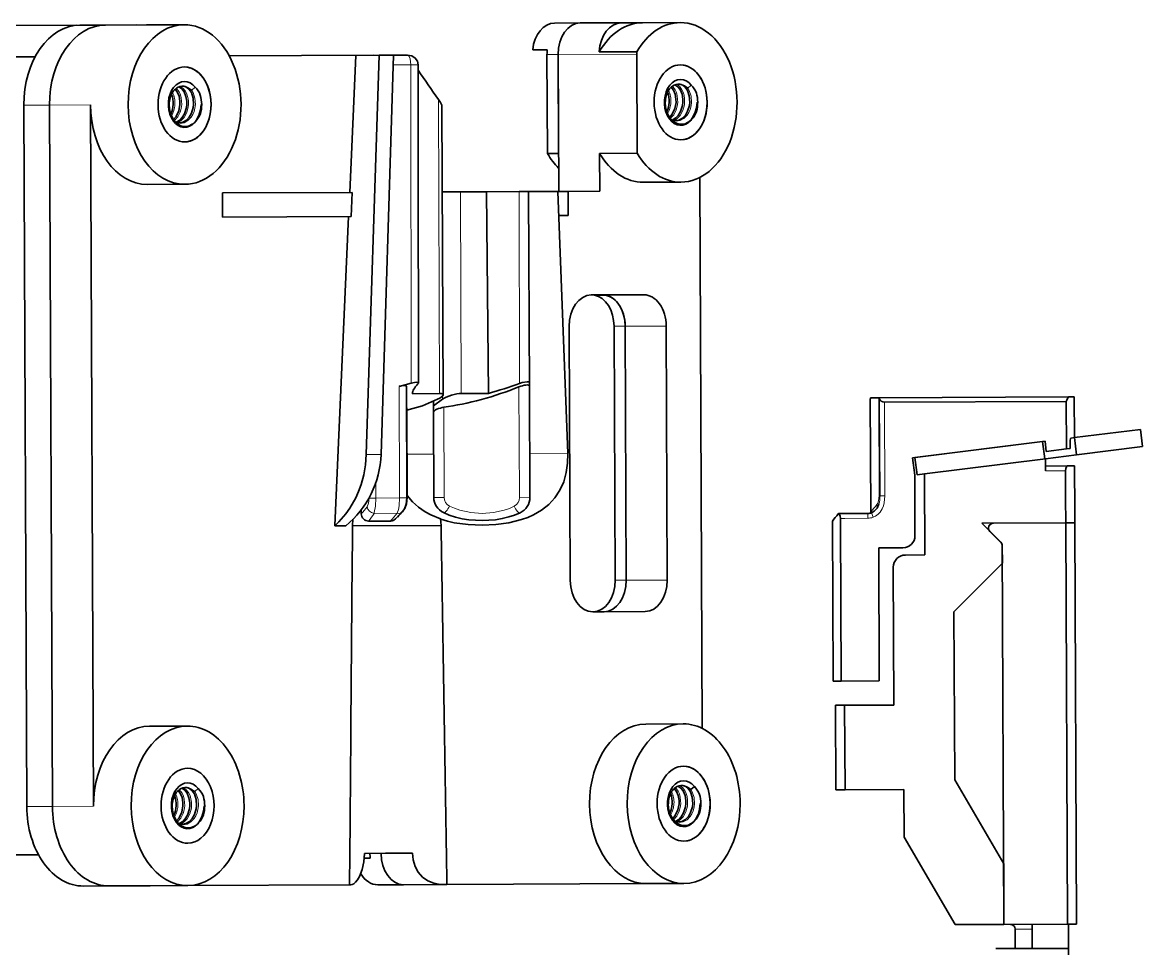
# Model space of a CAD drawing. Extents: x 386 to 1090, y 188 to 736.
# Drawn here: x 1010.46 to 1056.76, y 580.95 to 619.25 of the extents above; entities that cross this region are included whole.
import ezdxf

# ---------------------------------------------------------------- set-up
doc = ezdxf.new("R2010")
doc.units = 0

msp = doc.modelspace()

# ---------------------------------------------------------------- linework, layer by layer
at = {"color": 7, "lineweight": 35, "ltscale": 0.089628}
msp.add_line((1012.688, 619.131), (1009.102, 619.116), dxfattribs=at)
at = {"color": 7, "lineweight": 35, "ltscale": 0.026517}
for p, q in [((1013.894, 619.143), (1012.833, 619.139)), ((1033.516, 619.228), (1032.455, 619.223)), ((1026.209, 583.596), (1025.149, 583.591))]:
    msp.add_line(p, q, dxfattribs=at)
at = {"color": 7, "lineweight": 35, "ltscale": 0.042426}
for p, q in [((1013.894, 619.143), (1015.591, 619.15)), ((1033.516, 619.228), (1035.213, 619.235))]:
    msp.add_line(p, q, dxfattribs=at)
at = {"color": 7, "lineweight": 35, "ltscale": 0.031819}
for p, q in [((1015.167, 619.149), (1013.894, 619.143)), ((1016.864, 619.156), (1015.591, 619.15))]:
    msp.add_line(p, q, dxfattribs=at)
at = {"color": 7, "lineweight": 35, "ltscale": 0.03889}
for p, q in [((1015.591, 619.15), (1017.147, 619.157)), ((1015.62, 612.551), (1017.175, 612.557)), ((1015.744, 583.551), (1017.3, 583.557))]:
    msp.add_line(p, q, dxfattribs=at)
at = {"color": 7, "lineweight": 35, "ltscale": 0.022098}
for p, q in [((1033.516, 619.228), (1034.4, 619.231)), ((1036.097, 619.239), (1035.213, 619.235))]:
    msp.add_line(p, q, dxfattribs=at)
at = {"color": 7, "lineweight": 35, "ltscale": 0.038892}
for p, q in [((1036.097, 619.239), (1037.653, 619.245)), ((1034.302, 618.03), (1035.857, 618.037)), ((1034.317, 613.836), (1035.873, 613.843)), ((1015.716, 590.151), (1017.272, 590.157)), ((1036.25, 583.639), (1037.806, 583.646))]:
    msp.add_line(p, q, dxfattribs=at)
at = {"color": 7, "lineweight": 35, "ltscale": 0.051175}
msp.add_line((1010.983, 617.831), (1008.936, 617.822), dxfattribs=at)
at = {"color": 7, "lineweight": 35, "ltscale": 0.149568}
msp.add_line((1024.991, 617.891), (1019.008, 617.865), dxfattribs=at)
at = {"color": 7, "lineweight": 35, "ltscale": 0.141747}
msp.add_line((1024.24, 617.888), (1023.986, 612.224), dxfattribs=at)
at = {"color": 7, "lineweight": 35, "ltscale": 0.023996}
msp.add_line((1024.24, 617.888), (1025.2, 617.892), dxfattribs=at)
at = {"color": 7, "lineweight": 35, "ltscale": 0.412853}
msp.add_line((1024.673, 601.386), (1025.2, 617.892), dxfattribs=at)
at = {"color": 7, "lineweight": 35, "ltscale": 0.015085}
msp.add_line((1025.803, 617.894), (1025.2, 617.892), dxfattribs=at)
at = {"color": 7, "lineweight": 35, "ltscale": 0.412821}
msp.add_line((1025.803, 617.894), (1025.283, 601.39), dxfattribs=at)
at = {"color": 7, "lineweight": 35, "ltscale": 0.014444}
msp.add_line((1026.381, 617.897), (1025.803, 617.894), dxfattribs=at)
at = {"color": 7, "lineweight": 35, "ltscale": 0.015027}
msp.add_line((1032.153, 618.122), (1031.552, 618.119), dxfattribs=at)
at = {"color": 7, "lineweight": 13, "ltscale": 0.011493}
msp.add_line((1032.603, 617.924), (1032.143, 617.922), dxfattribs=at)
at = {"color": 7, "lineweight": 35, "ltscale": 0.102366}
for p, q in [((1032.161, 613.827), (1032.143, 617.922)), ((1032.62, 613.829), (1032.603, 617.924)), ((1035.855, 617.938), (1035.873, 613.843))]:
    msp.add_line(p, q, dxfattribs=at)
at = {"color": 7, "lineweight": 13, "ltscale": 0.081315}
msp.add_line((1032.603, 617.924), (1035.855, 617.938), dxfattribs=at)
at = {"color": 7, "lineweight": 35, "ltscale": 0.141575}
msp.add_line((1032.603, 617.924), (1032.627, 612.261), dxfattribs=at)
at = {"color": 7, "lineweight": 13, "ltscale": 0.018097}
msp.add_line((1026.514, 617.497), (1025.791, 617.494), dxfattribs=at)
at = {"color": 7, "lineweight": 13, "ltscale": 0.007501}
msp.add_line((1026.814, 617.498), (1026.514, 617.497), dxfattribs=at)
at = {"color": 7, "lineweight": 35, "ltscale": 0.001363}
for p, q in [((1017.185, 616.597), (1017.131, 616.608)), ((1017.309, 587.597), (1017.256, 587.609))]:
    msp.add_line(p, q, dxfattribs=at)
at = {"color": 7, "lineweight": 35, "ltscale": 0.004801}
for p, q in [((1017.603, 616.57), (1017.458, 616.445)), ((1038.109, 616.659), (1037.964, 616.533)), ((1038.234, 587.659), (1038.088, 587.534)), ((1017.728, 587.571), (1017.583, 587.445))]:
    msp.add_line(p, q, dxfattribs=at)
at = {"color": 7, "lineweight": 35, "ltscale": 0.001361}
msp.add_line((1037.69, 616.685), (1037.637, 616.697), dxfattribs=at)
at = {"color": 7, "lineweight": 13, "ltscale": 0.304046}
msp.add_line((1027.652, 616.064), (1027.704, 603.902), dxfattribs=at)
at = {"color": 7, "lineweight": 13, "ltscale": 0.026517}
for p, q in [((1011.575, 615.833), (1010.514, 615.829)), ((1011.7, 586.833), (1010.639, 586.829))]:
    msp.add_line(p, q, dxfattribs=at)
at = {"color": 7, "lineweight": 35}
for p, q in [((1010.639, 586.829), (1010.514, 615.829)), ((1011.575, 615.833), (1011.7, 586.833)), ((1011.7, 586.833), (1011.575, 615.833)), ((1013.272, 615.84), (1013.397, 586.841)), ((1038.556, 590.06), (1038.458, 612.838)), ((1054.112, 485.465), (1053.701, 580.964))]:
    msp.add_line(p, q, dxfattribs=at)
at = {"color": 7, "lineweight": 13, "ltscale": 0.042426}
for p, q in [((1011.575, 615.833), (1013.272, 615.84)), ((1035.373, 606.685), (1037.07, 606.693)), ((1035.418, 596.186), (1037.115, 596.193)), ((1011.7, 586.833), (1013.397, 586.841))]:
    msp.add_line(p, q, dxfattribs=at)
at = {"color": 7, "lineweight": 35, "ltscale": 0.29862}
msp.add_line((1027.851, 603.847), (1027.799, 615.792), dxfattribs=at)
at = {"color": 7, "lineweight": 35, "ltscale": 0.01149}
for p, q in [((1032.62, 613.829), (1032.161, 613.827)), ((1034.56, 607.972), (1034.101, 607.97))]:
    msp.add_line(p, q, dxfattribs=at)
at = {"color": 7, "lineweight": 35, "ltscale": 0.039209}
msp.add_line((1034.317, 613.836), (1034.324, 612.268), dxfattribs=at)
at = {"color": 7, "lineweight": 35, "ltscale": 0.038889}
for p, q in [((1036.125, 612.639), (1037.681, 612.646)), ((1036.222, 590.239), (1037.777, 590.246))]:
    msp.add_line(p, q, dxfattribs=at)
at = {"color": 7, "lineweight": 35, "ltscale": 0.134047}
msp.add_line((1018.732, 612.201), (1024.094, 612.224), dxfattribs=at)
at = {"color": 7, "lineweight": 35, "ltscale": 0.025}
for p, q in [((1018.732, 612.201), (1018.736, 611.201)), ((1033.016, 612.262), (1033.021, 611.262)), ((1046.855, 597.525), (1045.855, 597.521)), ((1053.697, 581.964), (1053.701, 580.964))]:
    msp.add_line(p, q, dxfattribs=at)
at = {"color": 7, "lineweight": 35, "ltscale": 0.025026}
msp.add_line((1024.094, 612.224), (1024.052, 611.224), dxfattribs=at)
at = {"color": 7, "lineweight": 35, "ltscale": 0.018762}
msp.add_line((1027.815, 612.24), (1028.565, 612.243), dxfattribs=at)
at = {"color": 7, "lineweight": 35, "ltscale": 0.026828}
msp.add_line((1028.565, 612.243), (1029.638, 612.248), dxfattribs=at)
at = {"color": 7, "lineweight": 13, "ltscale": 0.208425}
msp.add_line((1028.565, 612.243), (1028.601, 603.906), dxfattribs=at)
at = {"color": 7, "lineweight": 35, "ltscale": 0.033896}
msp.add_line((1029.638, 612.248), (1030.994, 612.254), dxfattribs=at)
at = {"color": 7, "lineweight": 35, "ltscale": 0.208428}
msp.add_line((1029.638, 612.248), (1029.72, 603.911), dxfattribs=at)
at = {"color": 7, "lineweight": 35, "ltscale": 0.009781}
msp.add_line((1030.994, 612.254), (1031.385, 612.255), dxfattribs=at)
at = {"color": 7, "lineweight": 13, "ltscale": 0.198212}
msp.add_line((1031.012, 604.325), (1030.994, 612.254), dxfattribs=at)
at = {"color": 7, "lineweight": 35, "ltscale": 0.030194}
msp.add_line((1031.385, 612.255), (1032.593, 612.261), dxfattribs=at)
at = {"color": 7, "lineweight": 35, "ltscale": 0.203764}
msp.add_line((1031.385, 612.255), (1031.415, 604.105), dxfattribs=at)
at = {"color": 7, "lineweight": 13, "ltscale": 0.19741}
msp.add_line((1031.414, 604.359), (1031.385, 612.255), dxfattribs=at)
at = {"color": 7, "lineweight": 35, "ltscale": 0.010584}
msp.add_line((1033.016, 612.262), (1032.593, 612.261), dxfattribs=at)
at = {"color": 7, "lineweight": 35, "ltscale": 0.271135}
msp.add_line((1032.593, 612.261), (1033.005, 601.423), dxfattribs=at)
at = {"color": 7, "lineweight": 35, "ltscale": 0.032685}
msp.add_line((1034.324, 612.268), (1033.016, 612.262), dxfattribs=at)
at = {"color": 7, "lineweight": 35, "ltscale": 0.009738}
msp.add_line((1033.021, 611.262), (1032.631, 611.261), dxfattribs=at)
at = {"color": 7, "lineweight": 35, "ltscale": 0.132902}
msp.add_line((1018.736, 611.201), (1024.052, 611.224), dxfattribs=at)
at = {"color": 7, "lineweight": 35, "ltscale": 0.319701}
msp.add_line((1023.941, 611.223), (1023.369, 598.448), dxfattribs=at)
at = {"color": 7, "lineweight": 35, "ltscale": 0.054245}
for p, q in [((1036.146, 607.989), (1033.976, 607.979)), ((1036.202, 594.889), (1034.032, 594.88))]:
    msp.add_line(p, q, dxfattribs=at)
at = {"color": 7, "lineweight": 35, "ltscale": 0.262499}
for p, q in [((1033.107, 596.176), (1033.062, 606.676)), ((1035.418, 596.186), (1035.373, 606.685)), ((1035.418, 596.186), (1035.373, 606.685))]:
    msp.add_line(p, q, dxfattribs=at)
at = {"color": 7, "lineweight": 13, "ltscale": 0.01149}
for p, q in [((1035.373, 606.685), (1034.914, 606.684)), ((1035.418, 596.186), (1034.959, 596.184))]:
    msp.add_line(p, q, dxfattribs=at)
at = {"color": 7, "lineweight": 35, "ltscale": 0.262501}
for p, q in [((1034.959, 596.184), (1034.914, 606.684)), ((1037.115, 596.193), (1037.07, 606.693))]:
    msp.add_line(p, q, dxfattribs=at)
at = {"color": 7, "lineweight": 35, "ltscale": 0.012876}
msp.add_line((1026.031, 604.202), (1026.528, 604.338), dxfattribs=at)
at = {"color": 7, "lineweight": 35, "ltscale": 0.00334}
msp.add_line((1031.414, 604.225), (1031.414, 604.359), dxfattribs=at)
at = {"color": 7, "lineweight": 13, "ltscale": 0.115316}
msp.add_line((1026.051, 599.59), (1026.031, 604.202), dxfattribs=at)
at = {"color": 7, "lineweight": 35, "ltscale": 0.115316}
for p, q in [((1026.331, 604.203), (1026.351, 599.591)), ((1031.434, 599.613), (1031.414, 604.225))]:
    msp.add_line(p, q, dxfattribs=at)
at = {"color": 7, "lineweight": 35, "ltscale": 0.027988}
msp.add_line((1027.704, 603.902), (1026.585, 603.898), dxfattribs=at)
at = {"color": 7, "lineweight": 35, "ltscale": 0.027985}
msp.add_line((1029.72, 603.911), (1028.601, 603.906), dxfattribs=at)
at = {"color": 7, "lineweight": 13, "ltscale": 0.114227}
msp.add_line((1031.002, 599.611), (1030.982, 604.18), dxfattribs=at)
at = {"color": 7, "lineweight": 35, "ltscale": 0.016869}
msp.add_line((1026.35, 603.222), (1027.001, 603.399), dxfattribs=at)
at = {"color": 7, "lineweight": 35, "ltscale": 0.016704}
msp.add_line((1027.001, 603.399), (1027.613, 603.668), dxfattribs=at)
at = {"color": 7, "lineweight": 35, "ltscale": 0.00484}
msp.add_line((1027.447, 603.595), (1027.448, 603.401), dxfattribs=at)
at = {"color": 7, "lineweight": 35, "ltscale": 0.011503}
msp.add_line((1027.448, 603.401), (1027.822, 603.669), dxfattribs=at)
at = {"color": 7, "lineweight": 35, "ltscale": 0.006392}
msp.add_line((1027.449, 603.146), (1027.448, 603.401), dxfattribs=at)
at = {"color": 7, "lineweight": 13, "ltscale": 0.003133}
msp.add_line((1027.822, 603.794), (1027.822, 603.669), dxfattribs=at)
at = {"color": 7, "lineweight": 35, "ltscale": 0.116246}
msp.add_line((1045.528, 599.02), (1045.508, 603.669), dxfattribs=at)
at = {"color": 7, "lineweight": 35, "ltscale": 0.00853}
msp.add_line((1045.515, 603.729), (1045.856, 603.731), dxfattribs=at)
at = {"color": 7, "lineweight": 35, "ltscale": 0.000418094}
msp.add_line((1045.856, 603.731), (1045.873, 603.731), dxfattribs=at)
at = {"color": 7, "lineweight": 13, "ltscale": 0.101393}
msp.add_line((1045.873, 599.675), (1045.856, 603.731), dxfattribs=at)
at = {"color": 7, "lineweight": 35, "ltscale": 0.195549}
msp.add_line((1053.695, 603.764), (1045.873, 603.731), dxfattribs=at)
at = {"color": 7, "lineweight": 13, "ltscale": 0.099951}
msp.add_line((1045.909, 599.675), (1045.892, 603.673), dxfattribs=at)
at = {"color": 7, "lineweight": 35, "ltscale": 0.187825}
msp.add_line((1053.604, 603.582), (1046.091, 603.55), dxfattribs=at)
at = {"color": 7, "lineweight": 13, "ltscale": 0.096842}
msp.add_line((1046.108, 599.676), (1046.091, 603.55), dxfattribs=at)
at = {"color": 7, "lineweight": 35, "ltscale": 0.049144}
msp.add_line((1053.604, 603.582), (1053.613, 601.616), dxfattribs=at)
at = {"color": 7, "lineweight": 35, "ltscale": 0.006082}
msp.add_line((1053.938, 603.765), (1053.695, 603.764), dxfattribs=at)
at = {"color": 7, "lineweight": 35, "ltscale": 0.042107}
msp.add_line((1053.938, 603.765), (1053.945, 602.081), dxfattribs=at)
at = {"color": 7, "lineweight": 35, "ltscale": 0.092425}
msp.add_line((1026.35, 603.302), (1026.365, 599.605), dxfattribs=at)
at = {"color": 7, "lineweight": 35, "ltscale": 0.088395}
msp.add_line((1027.464, 599.61), (1027.449, 603.146), dxfattribs=at)
at = {"color": 7, "lineweight": 13, "ltscale": 0.093113}
msp.add_line((1027.898, 599.612), (1027.882, 603.336), dxfattribs=at)
at = {"color": 7, "lineweight": 35, "ltscale": 0.003672}
msp.add_line((1053.945, 602.081), (1053.799, 602.063), dxfattribs=at)
at = {"color": 7, "lineweight": 35, "ltscale": 0.003718}
msp.add_line((1053.799, 602.063), (1053.947, 602.081), dxfattribs=at)
at = {"color": 7, "lineweight": 35, "ltscale": 0.06875}
for p, q in [((1053.945, 602.081), (1056.674, 602.423)), ((1054.035, 601.367), (1056.763, 601.709))]:
    msp.add_line(p, q, dxfattribs=at)
at = {"color": 7, "lineweight": 35, "ltscale": 0.018}
for p, q in [((1053.945, 602.081), (1054.035, 601.367)), ((1056.674, 602.423), (1056.763, 601.709)), ((1052.631, 601.916), (1052.721, 601.202)), ((1047.342, 600.527), (1047.252, 601.242)), ((1047.351, 601.254), (1047.441, 600.54))]:
    msp.add_line(p, q, dxfattribs=at)
at = {"color": 7, "lineweight": 35, "ltscale": 0.13803}
msp.add_line((1052.73, 601.929), (1047.252, 601.242), dxfattribs=at)
at = {"color": 7, "lineweight": 35, "ltscale": 0.133035}
msp.add_line((1047.351, 601.254), (1052.631, 601.916), dxfattribs=at)
at = {"color": 7, "lineweight": 35, "ltscale": 0.002498}
msp.add_line((1052.631, 601.916), (1052.73, 601.929), dxfattribs=at)
at = {"color": 7, "lineweight": 35, "ltscale": 0.0105}
msp.add_line((1052.783, 601.512), (1052.73, 601.929), dxfattribs=at)
at = {"color": 7, "lineweight": 35, "ltscale": 0.020908}
msp.add_line((1053.613, 601.616), (1052.783, 601.512), dxfattribs=at)
at = {"color": 7, "lineweight": 35, "ltscale": 0.004106}
msp.add_line((1053.776, 601.637), (1053.613, 601.616), dxfattribs=at)
at = {"color": 7, "lineweight": 35, "ltscale": 0.008058}
msp.add_line((1053.776, 601.637), (1053.774, 601.959), dxfattribs=at)
at = {"color": 7, "lineweight": 13, "ltscale": 0.01525}
msp.add_line((1025.283, 601.389), (1024.673, 601.386), dxfattribs=at)
at = {"color": 7, "lineweight": 35, "ltscale": 2.74658e-05}
msp.add_line((1025.283, 601.389), (1025.283, 601.39), dxfattribs=at)
at = {"color": 7, "lineweight": 13, "ltscale": 0.005008}
msp.add_line((1026.558, 601.395), (1026.358, 601.394), dxfattribs=at)
at = {"color": 7, "lineweight": 13, "ltscale": 0.022452}
msp.add_line((1027.456, 601.399), (1026.558, 601.395), dxfattribs=at)
at = {"color": 7, "lineweight": 13, "ltscale": 0.039478}
msp.add_line((1033.005, 601.423), (1031.426, 601.416), dxfattribs=at)
at = {"color": 7, "lineweight": 35, "ltscale": 2.61188e-05}
msp.add_line((1033.005, 601.422), (1033.005, 601.423), dxfattribs=at)
at = {"color": 7, "lineweight": 35, "ltscale": 0.126166}
msp.add_line((1047.741, 600.578), (1052.749, 601.205), dxfattribs=at)
at = {"color": 7, "lineweight": 35, "ltscale": 0.032442}
msp.add_line((1052.749, 601.205), (1054.036, 601.367), dxfattribs=at)
at = {"color": 7, "lineweight": 35, "ltscale": 0.0125}
for p, q in [((1052.751, 600.705), (1052.749, 601.205)), ((1053.958, 599.056), (1053.96, 598.556))]:
    msp.add_line(p, q, dxfattribs=at)
at = {"color": 7, "lineweight": 35, "ltscale": 0.022571}
msp.add_line((1052.75, 600.905), (1053.653, 600.909), dxfattribs=at)
at = {"color": 7, "lineweight": 13, "ltscale": 0.020645}
msp.add_line((1052.751, 600.705), (1053.577, 600.709), dxfattribs=at)
at = {"color": 7, "lineweight": 35, "ltscale": 0.028195}
msp.add_line((1053.577, 600.709), (1053.582, 599.581), dxfattribs=at)
at = {"color": 7, "lineweight": 35, "ltscale": 0.007431}
msp.add_line((1053.95, 600.911), (1053.653, 600.909), dxfattribs=at)
at = {"color": 7, "lineweight": 35, "ltscale": 0.046369}
msp.add_line((1053.95, 600.911), (1053.958, 599.056), dxfattribs=at)
at = {"color": 7, "lineweight": 13, "ltscale": 0.015849}
msp.add_line((1025.071, 599.585), (1025.068, 600.219), dxfattribs=at)
at = {"color": 7, "lineweight": 35, "ltscale": 0.049761}
msp.add_line((1047.35, 598.537), (1047.342, 600.527), dxfattribs=at)
at = {"color": 7, "lineweight": 35, "ltscale": 0.007572}
msp.add_line((1047.441, 600.54), (1047.741, 600.578), dxfattribs=at)
at = {"color": 7, "lineweight": 35, "ltscale": 0.083711}
msp.add_line((1047.741, 600.578), (1047.756, 597.229), dxfattribs=at)
at = {"color": 7, "lineweight": 13, "ltscale": 0.000897222}
msp.add_line((1045.873, 599.675), (1045.909, 599.675), dxfattribs=at)
at = {"color": 7, "lineweight": 13, "ltscale": 0.004965}
msp.add_line((1046.108, 599.676), (1045.909, 599.675), dxfattribs=at)
at = {"color": 7, "lineweight": 13, "ltscale": 0.000270098}
msp.add_line((1024.79, 599.584), (1024.79, 599.595), dxfattribs=at)
at = {"color": 7, "lineweight": 13, "ltscale": 0.00701}
msp.add_line((1025.071, 599.585), (1024.79, 599.584), dxfattribs=at)
at = {"color": 7, "lineweight": 13, "ltscale": 0.0245}
msp.add_line((1025.071, 599.585), (1026.051, 599.59), dxfattribs=at)
at = {"color": 7, "lineweight": 13, "ltscale": 0.007498}
msp.add_line((1026.051, 599.59), (1026.351, 599.591), dxfattribs=at)
at = {"color": 7, "lineweight": 13, "ltscale": 0.000372318}
msp.add_line((1026.365, 599.605), (1026.351, 599.605), dxfattribs=at)
at = {"color": 7, "lineweight": 13, "ltscale": 0.010855}
msp.add_line((1027.464, 599.61), (1027.898, 599.612), dxfattribs=at)
at = {"color": 7, "lineweight": 13, "ltscale": 0.010797}
msp.add_line((1031.434, 599.613), (1031.002, 599.611), dxfattribs=at)
at = {"color": 7, "lineweight": 35, "ltscale": 0.025675}
msp.add_line((1053.586, 598.554), (1053.582, 599.581), dxfattribs=at)
at = {"color": 7, "lineweight": 35, "ltscale": 0.004265}
msp.add_line((1024.467, 598.929), (1024.466, 599.1), dxfattribs=at)
at = {"color": 7, "lineweight": 13, "ltscale": 0.023932}
msp.add_line((1024.992, 598.95), (1025.95, 598.954), dxfattribs=at)
at = {"color": 7, "lineweight": 13, "ltscale": 0.000961576}
msp.add_line((1026.213, 599.079), (1026.19, 599.047), dxfattribs=at)
at = {"color": 7, "lineweight": 35, "ltscale": 0.006299}
for p, q in [((1044.201, 598.942), (1044.453, 598.943)), ((1044.453, 598.943), (1044.201, 598.942))]:
    msp.add_line(p, q, dxfattribs=at)
at = {"color": 7, "lineweight": 13, "ltscale": 0.004495}
msp.add_line((1044.274, 598.742), (1044.454, 598.743), dxfattribs=at)
at = {"color": 7, "lineweight": 35, "ltscale": 0.005461}
msp.add_line((1044.275, 598.524), (1044.274, 598.742), dxfattribs=at)
at = {"color": 7, "lineweight": 35, "ltscale": 0.023789}
msp.add_line((1045.404, 598.947), (1044.453, 598.943), dxfattribs=at)
msp.add_line((1045.404, 598.947), (1044.453, 598.943), dxfattribs=at)
at = {"color": 7, "lineweight": 13, "ltscale": 0.023789}
msp.add_line((1045.405, 598.747), (1044.454, 598.743), dxfattribs=at)
at = {"color": 7, "lineweight": 13, "ltscale": 0.004999}
msp.add_line((1045.405, 598.747), (1045.404, 598.947), dxfattribs=at)
at = {"color": 7, "lineweight": 35, "ltscale": 0.001357}
msp.add_line((1045.528, 599.02), (1045.525, 598.965), dxfattribs=at)
at = {"color": 7, "lineweight": 13, "ltscale": 0.005}
msp.add_line((1045.558, 598.977), (1045.629, 598.79), dxfattribs=at)
at = {"color": 7, "lineweight": 35, "ltscale": 0.00038147}
msp.add_line((1023.369, 598.448), (1023.384, 598.448), dxfattribs=at)
at = {"color": 7, "lineweight": 35, "ltscale": 0.000525702}
msp.add_line((1023.369, 598.434), (1023.384, 598.448), dxfattribs=at)
at = {"color": 7, "lineweight": 35, "ltscale": 0.000360111}
msp.add_line((1023.369, 598.448), (1023.369, 598.434), dxfattribs=at)
at = {"color": 7, "lineweight": 35, "ltscale": 0.011313}
msp.add_line((1023.821, 598.436), (1023.369, 598.434), dxfattribs=at)
at = {"color": 7, "lineweight": 35, "ltscale": 0.006769}
for p, q in [((1024.123, 598.708), (1024.104, 598.438)), ((1027.742, 598.723), (1027.763, 598.453))]:
    msp.add_line(p, q, dxfattribs=at)
at = {"color": 7, "lineweight": 35, "ltscale": 0.091496}
msp.add_line((1024.104, 598.438), (1027.763, 598.453), dxfattribs=at)
at = {"color": 7, "lineweight": 35, "ltscale": 0.022501}
msp.add_line((1025.668, 598.634), (1024.768, 598.63), dxfattribs=at)
at = {"color": 7, "lineweight": 35, "ltscale": 0.000625856}
msp.add_line((1027.742, 598.723), (1027.76, 598.706), dxfattribs=at)
at = {"color": 7, "lineweight": 35, "ltscale": 0.1655}
msp.add_line((1043.94, 598.633), (1043.968, 592.013), dxfattribs=at)
at = {"color": 7, "lineweight": 35, "ltscale": 0.162738}
msp.add_line((1044.303, 592.014), (1044.275, 598.524), dxfattribs=at)
at = {"color": 7, "lineweight": 35, "ltscale": 0.012738}
msp.add_line((1047.35, 598.537), (1047.353, 598.027), dxfattribs=at)
at = {"color": 7, "lineweight": 35, "ltscale": 0.086857}
msp.add_line((1053.586, 598.554), (1050.112, 598.539), dxfattribs=at)
at = {"color": 7, "lineweight": 35, "ltscale": 0.027928}
msp.add_line((1050.112, 598.539), (1050.905, 597.753), dxfattribs=at)
at = {"color": 7, "lineweight": 35, "ltscale": 0.074787}
msp.add_line((1053.586, 598.554), (1050.595, 598.541), dxfattribs=at)
at = {"color": 7, "lineweight": 35, "ltscale": 0.009357}
for p, q in [((1053.96, 598.556), (1053.586, 598.554)), ((1053.96, 598.556), (1053.586, 598.554)), ((1044.447, 591.015), (1044.073, 591.013)), ((1044.088, 587.513), (1044.462, 587.515))]:
    msp.add_line(p, q, dxfattribs=at)
at = {"color": 7, "lineweight": 35, "ltscale": 0.414761}
msp.add_line((1053.657, 581.964), (1053.586, 598.554), dxfattribs=at)
at = {"color": 7, "lineweight": 35, "ltscale": 0.414762}
msp.add_line((1053.96, 598.556), (1054.032, 581.966), dxfattribs=at)
at = {"color": 7, "lineweight": 35, "ltscale": 0.017928}
msp.add_line((1050.455, 598.199), (1050.964, 597.694), dxfattribs=at)
at = {"color": 7, "lineweight": 35, "ltscale": 0.1375}
msp.add_line((1045.878, 592.021), (1045.855, 597.521), dxfattribs=at)
at = {"color": 7, "lineweight": 35, "ltscale": 0.393549}
msp.add_line((1051.032, 581.953), (1050.964, 597.694), dxfattribs=at)
at = {"color": 7, "lineweight": 35, "ltscale": 0.017929}
msp.add_line((1050.967, 596.894), (1050.964, 597.612), dxfattribs=at)
at = {"color": 7, "lineweight": 35, "ltscale": 0.020001}
msp.add_line((1046.956, 597.226), (1047.756, 597.229), dxfattribs=at)
at = {"color": 7, "lineweight": 35, "ltscale": 0.071064}
msp.add_line((1048.966, 594.876), (1050.967, 596.894), dxfattribs=at)
at = {"color": 7, "lineweight": 35, "ltscale": 0.1425}
msp.add_line((1046.483, 591.024), (1046.458, 596.724), dxfattribs=at)
at = {"color": 7, "lineweight": 35, "ltscale": 0.011817}
msp.add_line((1034.032, 594.88), (1034.505, 594.882), dxfattribs=at)
at = {"color": 7, "lineweight": 35, "ltscale": 0.173764}
msp.add_line((1048.966, 594.876), (1048.996, 587.925), dxfattribs=at)
at = {"color": 7, "lineweight": 35, "ltscale": 0.008362}
msp.add_line((1044.303, 592.014), (1043.968, 592.013), dxfattribs=at)
at = {"color": 7, "lineweight": 35, "ltscale": 0.039386}
msp.add_line((1045.878, 592.021), (1044.303, 592.014), dxfattribs=at)
at = {"color": 7, "lineweight": 35, "ltscale": 0.087499}
msp.add_line((1044.073, 591.013), (1044.088, 587.513), dxfattribs=at)
at = {"color": 7, "lineweight": 35, "ltscale": 0.050895}
msp.add_line((1044.447, 591.015), (1046.483, 591.024), dxfattribs=at)
at = {"color": 7, "lineweight": 35, "ltscale": 0.087501}
msp.add_line((1044.462, 587.515), (1044.447, 591.015), dxfattribs=at)
at = {"color": 7, "lineweight": 35, "ltscale": 0.001364}
msp.add_line((1037.815, 587.685), (1037.762, 587.697), dxfattribs=at)
at = {"color": 7, "lineweight": 35, "ltscale": 0.1005}
msp.add_line((1048.996, 587.925), (1051.021, 584.453), dxfattribs=at)
at = {"color": 7, "lineweight": 35, "ltscale": 0.060895}
msp.add_line((1046.898, 587.525), (1044.462, 587.515), dxfattribs=at)
at = {"color": 7, "lineweight": 35, "ltscale": 0.049294}
msp.add_line((1046.906, 585.554), (1046.898, 587.525), dxfattribs=at)
at = {"color": 7, "lineweight": 35, "ltscale": 0.104464}
msp.add_line((1049.011, 581.944), (1046.906, 585.554), dxfattribs=at)
at = {"color": 7, "lineweight": 35, "ltscale": 0.032502}
for p, q in [((1023.995, 584.886), (1023.985, 583.586)), ((1027.988, 584.904), (1028.009, 583.604))]:
    msp.add_line(p, q, dxfattribs=at)
at = {"color": 7, "lineweight": 35, "ltscale": 0.021686}
msp.add_line((1025.467, 584.893), (1024.599, 584.889), dxfattribs=at)
at = {"color": 7, "lineweight": 35, "ltscale": 0.027811}
msp.add_line((1026.579, 584.897), (1025.467, 584.893), dxfattribs=at)
at = {"color": 7, "lineweight": 35, "ltscale": 0.208507}
msp.add_line((1002.785, 584.795), (1011.125, 584.831), dxfattribs=at)
at = {"color": 7, "lineweight": 35, "ltscale": 0.006146}
msp.add_line((1024.591, 584.689), (1024.837, 584.69), dxfattribs=at)
at = {"color": 7, "lineweight": 35, "ltscale": 0.062501}
msp.add_line((1051.032, 581.953), (1051.021, 584.453), dxfattribs=at)
at = {"color": 7, "lineweight": 35, "ltscale": 0.026515}
msp.add_line((1014.047, 583.543), (1012.987, 583.539), dxfattribs=at)
at = {"color": 7, "lineweight": 35, "ltscale": 0.042427}
msp.add_line((1014.047, 583.543), (1015.744, 583.551), dxfattribs=at)
at = {"color": 7, "lineweight": 35, "ltscale": 0.167131}
msp.add_line((1017.3, 583.557), (1023.985, 583.586), dxfattribs=at)
at = {"color": 7, "lineweight": 35, "ltscale": 0.001157}
msp.add_line((1023.985, 583.586), (1024.031, 583.586), dxfattribs=at)
at = {"color": 7, "lineweight": 35, "ltscale": 0.04101}
msp.add_line((1026.209, 583.596), (1027.85, 583.603), dxfattribs=at)
at = {"color": 7, "lineweight": 35, "ltscale": 0.003989}
msp.add_line((1027.85, 583.603), (1028.009, 583.604), dxfattribs=at)
at = {"color": 7, "lineweight": 35, "ltscale": 0.206023}
msp.add_line((1028.009, 583.604), (1036.25, 583.639), dxfattribs=at)
at = {"color": 7, "lineweight": 35, "ltscale": 0.050519}
msp.add_line((1051.032, 581.953), (1049.011, 581.944), dxfattribs=at)
at = {"color": 7, "lineweight": 35, "ltscale": 0.065644}
msp.add_line((1053.657, 581.964), (1051.032, 581.953), dxfattribs=at)
at = {"color": 7, "lineweight": 13, "ltscale": 0.017499}
msp.add_line((1051.498, 581.755), (1052.198, 581.758), dxfattribs=at)
at = {"color": 7, "lineweight": 35, "ltscale": 0.02}
msp.add_line((1051.498, 581.755), (1051.501, 580.955), dxfattribs=at)
at = {"color": 7, "lineweight": 35, "ltscale": 0.024999}
msp.add_line((1052.197, 581.958), (1052.201, 580.958), dxfattribs=at)
at = {"color": 7, "lineweight": 35, "ltscale": 0.009354}
msp.add_line((1053.657, 581.964), (1054.032, 581.966), dxfattribs=at)
at = {"color": 7, "lineweight": 35, "ltscale": 0.064014}
msp.add_line((1053.262, 580.962), (1050.701, 580.951), dxfattribs=at)
at = {"color": 7, "lineweight": 35, "ltscale": 0.037497}
msp.add_line((1052.201, 580.958), (1053.701, 580.964), dxfattribs=at)
at = {"color": 7, "lineweight": 35, "ltscale": 0.010983}
msp.add_line((1053.701, 580.964), (1053.262, 580.962), dxfattribs=at)
at = {"color": 7, "lineweight": 13}
for points in [[(1026.381, 617.897), (1026.404, 617.89), (1026.42, 617.879), (1026.448, 617.841), (1026.487, 617.738), (1026.514, 617.497)], [(1017.043, 615.857), (1017.023, 616.13), (1016.987, 616.258), (1016.934, 616.375), (1016.818, 616.527)], [(1017.326, 615.858), (1017.324, 616.006), (1017.302, 616.151), (1017.261, 616.283), (1017.203, 616.401), (1017.108, 616.522), (1016.991, 616.605)], [(1017.609, 615.859), (1017.592, 616.117), (1017.514, 616.351), (1017.458, 616.445)], [(1037.549, 615.945), (1037.529, 616.218), (1037.493, 616.346), (1037.44, 616.464), (1037.324, 616.615)], [(1037.832, 615.946), (1037.83, 616.095), (1037.808, 616.239), (1037.767, 616.371), (1037.709, 616.49), (1037.614, 616.61), (1037.496, 616.693)], [(1038.115, 615.947), (1038.098, 616.205), (1038.02, 616.44), (1037.964, 616.533)], [(1037.241, 615.275), (1037.385, 615.433), (1037.486, 615.631), (1037.529, 615.785), (1037.549, 615.945)], [(1037.314, 615.196), (1037.481, 615.161), (1037.649, 615.189), (1037.806, 615.277), (1037.936, 615.414), (1038.006, 615.529), (1038.059, 615.656), (1038.097, 615.799), (1038.115, 615.947)], [(1037.387, 615.196), (1037.528, 615.279), (1037.646, 615.403), (1037.76, 615.609), (1037.822, 615.844), (1037.832, 615.946)], [(1016.735, 615.187), (1016.879, 615.344), (1016.98, 615.543), (1017.023, 615.697), (1017.043, 615.857)], [(1016.808, 615.108), (1016.975, 615.073), (1017.143, 615.101), (1017.3, 615.189), (1017.43, 615.326), (1017.5, 615.441), (1017.553, 615.568), (1017.591, 615.711), (1017.609, 615.859)], [(1016.882, 615.107), (1017.022, 615.191), (1017.14, 615.315), (1017.254, 615.521), (1017.316, 615.756), (1017.326, 615.858)], [(1046.108, 599.676), (1046.082, 599.389), (1046.05, 599.264), (1045.999, 599.138), (1045.912, 599.002), (1045.826, 598.911), (1045.722, 598.835), (1045.629, 598.79)], [(1045.873, 599.675), (1045.848, 599.462), (1045.818, 599.375), (1045.782, 599.312)], [(1024.79, 599.584), (1024.767, 599.371), (1024.706, 599.221)], [(1025.071, 599.585), (1025.054, 599.252), (1025.004, 598.982), (1024.992, 598.95)], [(1026.051, 599.59), (1026.029, 599.257), (1026.001, 599.108), (1025.95, 598.954)], [(1029.467, 598.95), (1028.992, 598.982), (1028.533, 599.081), (1028.315, 599.158), (1028.108, 599.253)], [(1030.791, 599.247), (1030.588, 599.156), (1030.376, 599.082), (1029.929, 598.984), (1029.467, 598.95)], [(1037.957, 586.946), (1037.955, 587.095), (1037.932, 587.24), (1037.892, 587.371), (1037.834, 587.49), (1037.738, 587.611), (1037.621, 587.693)], [(1017.168, 586.857), (1017.148, 587.13), (1017.112, 587.259), (1017.059, 587.376), (1016.943, 587.527)], [(1017.451, 586.858), (1017.449, 587.007), (1017.427, 587.151), (1017.386, 587.283), (1017.328, 587.401), (1017.232, 587.522), (1017.115, 587.605)], [(1017.734, 586.859), (1017.717, 587.117), (1017.639, 587.352), (1017.583, 587.445)], [(1037.674, 586.945), (1037.654, 587.219), (1037.618, 587.347), (1037.565, 587.464), (1037.449, 587.616)], [(1038.24, 586.948), (1038.223, 587.205), (1038.145, 587.44), (1038.088, 587.534)], [(1016.86, 586.187), (1017.004, 586.345), (1017.105, 586.544), (1017.148, 586.697), (1017.168, 586.857)], [(1016.933, 586.108), (1017.1, 586.073), (1017.268, 586.101), (1017.425, 586.189), (1017.555, 586.326), (1017.625, 586.441), (1017.678, 586.568), (1017.716, 586.711), (1017.734, 586.859)], [(1017.006, 586.108), (1017.146, 586.191), (1017.265, 586.315), (1017.379, 586.521), (1017.441, 586.756), (1017.451, 586.858)], [(1037.366, 586.276), (1037.51, 586.433), (1037.611, 586.632), (1037.654, 586.786), (1037.674, 586.945)], [(1037.438, 586.197), (1037.606, 586.162), (1037.774, 586.189), (1037.931, 586.277), (1038.061, 586.415), (1038.131, 586.529), (1038.184, 586.656), (1038.222, 586.799), (1038.24, 586.948)], [(1037.512, 586.196), (1037.652, 586.28), (1037.77, 586.403), (1037.884, 586.609), (1037.947, 586.844), (1037.957, 586.946)]]:
    msp.add_lwpolyline(points, dxfattribs=at)
at = {"color": 7, "lineweight": 35}
for points in [[(1026.814, 617.498), (1026.783, 617.648), (1026.694, 617.775), (1026.555, 617.864), (1026.381, 617.897)], [(1016.774, 616.49), (1016.871, 616.354), (1016.933, 616.2), (1016.969, 615.992), (1016.971, 615.856)], [(1016.925, 616.585), (1017.048, 616.5), (1017.138, 616.383), (1017.218, 616.192), (1017.253, 615.987), (1017.253, 615.858)], [(1017.131, 616.608), (1017.246, 616.567), (1017.35, 616.481), (1017.441, 616.347), (1017.518, 616.12), (1017.536, 615.859)], [(1017.458, 616.445), (1017.4, 616.478), (1017.322, 616.534), (1017.185, 616.597)], [(1037.28, 616.578), (1037.376, 616.443), (1037.439, 616.288), (1037.475, 616.08), (1037.476, 615.945)], [(1037.431, 616.673), (1037.554, 616.588), (1037.644, 616.472), (1037.724, 616.28), (1037.759, 616.075), (1037.759, 615.946)], [(1037.637, 616.697), (1037.752, 616.655), (1037.856, 616.57), (1037.947, 616.436), (1038.024, 616.208), (1038.042, 615.947)], [(1037.964, 616.533), (1037.906, 616.566), (1037.828, 616.622), (1037.69, 616.685)], [(1027.799, 615.792), (1027.791, 615.828), (1027.738, 615.932), (1027.652, 616.064)], [(1037.983, 615.124), (1037.853, 615.06), (1037.741, 615.036), (1037.638, 615.037), (1037.519, 615.065), (1037.389, 615.134), (1037.268, 615.244), (1037.164, 615.394), (1037.087, 615.574), (1037.044, 615.762), (1037.033, 615.943)], [(1037.209, 615.32), (1037.32, 615.45), (1037.43, 615.685), (1037.476, 615.945)], [(1037.316, 615.214), (1037.465, 615.298), (1037.566, 615.4), (1037.665, 615.561), (1037.744, 615.814), (1037.759, 615.946)], [(1037.458, 615.19), (1037.591, 615.212), (1037.74, 615.294), (1037.862, 615.419), (1037.956, 615.581), (1038.028, 615.82), (1038.042, 615.947)], [(1038.356, 615.948), (1038.328, 615.72), (1038.26, 615.495), (1038.15, 615.286), (1038.106, 615.226)], [(1017.477, 615.036), (1017.347, 614.972), (1017.235, 614.948), (1017.132, 614.949), (1017.013, 614.977), (1016.883, 615.046), (1016.762, 615.156), (1016.658, 615.306), (1016.581, 615.486), (1016.538, 615.674), (1016.527, 615.854)], [(1016.703, 615.232), (1016.814, 615.361), (1016.924, 615.597), (1016.971, 615.856)], [(1016.811, 615.125), (1016.959, 615.21), (1017.06, 615.312), (1017.159, 615.473), (1017.238, 615.726), (1017.253, 615.858)], [(1016.952, 615.102), (1017.086, 615.124), (1017.235, 615.205), (1017.356, 615.33), (1017.45, 615.493), (1017.522, 615.732), (1017.536, 615.859)], [(1017.85, 615.86), (1017.822, 615.632), (1017.754, 615.406), (1017.644, 615.198), (1017.6, 615.138)], [(1026.528, 604.338), (1026.74, 604.372), (1026.804, 604.364), (1026.821, 604.354), (1026.828, 604.339)], [(1031.414, 604.359), (1031.408, 604.373), (1031.391, 604.384), (1031.325, 604.392), (1031.117, 604.359), (1031.012, 604.325)], [(1053.774, 601.959), (1053.785, 602.042), (1053.792, 602.057), (1053.797, 602.062), (1053.799, 602.063)], [(1024.673, 601.386), (1024.64, 600.96), (1024.568, 600.543), (1024.459, 600.142), (1024.356, 599.859), (1024.238, 599.595), (1023.992, 599.163), (1023.827, 598.93), (1023.542, 598.601), (1023.384, 598.448)], [(1029.469, 598.46), (1030.023, 598.486), (1030.569, 598.562), (1031.095, 598.694), (1031.346, 598.783), (1031.586, 598.89), (1031.918, 599.081), (1032.216, 599.316), (1032.471, 599.593), (1032.678, 599.91), (1032.835, 600.259), (1032.941, 600.633), (1032.997, 601.024), (1033.005, 601.422)], [(1053.577, 600.709), (1053.587, 600.806), (1053.612, 600.876), (1053.629, 600.898), (1053.638, 600.905), (1053.653, 600.909)], [(1026.365, 599.687), (1026.579, 599.427), (1026.828, 599.2), (1027.108, 599.008), (1027.335, 598.887), (1027.742, 598.723)], [(1026.351, 599.591), (1026.32, 599.327), (1026.246, 599.134), (1026.175, 599.029)], [(1026.365, 599.605), (1026.335, 599.345), (1026.262, 599.152), (1026.19, 599.047)], [(1045.862, 599.334), (1045.785, 599.167), (1045.67, 599.04), (1045.558, 598.977)], [(1026.175, 599.029), (1025.875, 598.718), (1025.818, 598.675)], [(1029.468, 598.65), (1028.913, 598.684), (1028.631, 598.73), (1028.355, 598.797), (1028.104, 598.879), (1027.862, 598.981)], [(1031.032, 598.976), (1030.803, 598.88), (1030.566, 598.802), (1030.29, 598.734), (1030.008, 598.687), (1029.468, 598.65)], [(1044.274, 598.742), (1044.265, 598.833), (1044.241, 598.907), (1044.224, 598.931), (1044.215, 598.938), (1044.201, 598.942)], [(1029.469, 598.46), (1028.885, 598.484), (1028.31, 598.563), (1028.031, 598.626), (1027.76, 598.706)], [(1037.556, 587.674), (1037.679, 587.588), (1037.769, 587.472), (1037.849, 587.28), (1037.883, 587.075), (1037.884, 586.946)], [(1037.762, 587.697), (1037.877, 587.655), (1037.981, 587.57), (1038.072, 587.436), (1038.149, 587.208), (1038.167, 586.947)], [(1038.088, 587.534), (1038.031, 587.567), (1037.953, 587.622), (1037.815, 587.685)], [(1016.899, 587.49), (1016.995, 587.354), (1017.058, 587.2), (1017.094, 586.992), (1017.095, 586.857)], [(1017.05, 587.585), (1017.173, 587.5), (1017.263, 587.384), (1017.343, 587.192), (1017.378, 586.987), (1017.378, 586.858)], [(1017.256, 587.609), (1017.371, 587.567), (1017.475, 587.482), (1017.566, 587.348), (1017.643, 587.12), (1017.661, 586.859)], [(1017.583, 587.445), (1017.525, 587.478), (1017.447, 587.534), (1017.309, 587.597)], [(1037.405, 587.578), (1037.501, 587.443), (1037.563, 587.288), (1037.6, 587.081), (1037.601, 586.945)], [(1017.602, 586.036), (1017.472, 585.972), (1017.36, 585.948), (1017.257, 585.949), (1017.138, 585.977), (1017.008, 586.046), (1016.887, 586.156), (1016.782, 586.306), (1016.706, 586.486), (1016.663, 586.674), (1016.652, 586.855)], [(1016.828, 586.232), (1016.938, 586.362), (1017.049, 586.597), (1017.095, 586.857)], [(1016.935, 586.126), (1017.083, 586.21), (1017.185, 586.312), (1017.284, 586.473), (1017.363, 586.726), (1017.378, 586.858)], [(1017.077, 586.102), (1017.21, 586.124), (1017.359, 586.206), (1017.481, 586.331), (1017.575, 586.493), (1017.647, 586.732), (1017.661, 586.859)], [(1017.975, 586.86), (1017.947, 586.632), (1017.879, 586.407), (1017.769, 586.199), (1017.725, 586.138)], [(1038.108, 586.124), (1037.978, 586.061), (1037.866, 586.037), (1037.763, 586.037), (1037.644, 586.066), (1037.514, 586.134), (1037.393, 586.245), (1037.288, 586.395), (1037.212, 586.575), (1037.169, 586.762), (1037.158, 586.943)], [(1037.334, 586.321), (1037.444, 586.45), (1037.555, 586.685), (1037.601, 586.945)], [(1037.441, 586.214), (1037.589, 586.298), (1037.691, 586.401), (1037.789, 586.561), (1037.869, 586.814), (1037.884, 586.946)], [(1037.583, 586.19), (1037.716, 586.213), (1037.865, 586.294), (1037.986, 586.419), (1038.081, 586.581), (1038.153, 586.82), (1038.167, 586.947)], [(1038.481, 586.949), (1038.453, 586.721), (1038.385, 586.495), (1038.275, 586.287), (1038.231, 586.226)], [(1024.599, 584.889), (1024.574, 584.545), (1024.503, 584.221), (1024.392, 583.94), (1024.311, 583.801), (1024.225, 583.694), (1024.156, 583.634), (1024.09, 583.598), (1024.031, 583.586)], [(1026.579, 584.897), (1026.606, 584.617), (1026.687, 584.35), (1026.82, 584.109), (1026.997, 583.909), (1027.214, 583.756), (1027.46, 583.655), (1027.652, 583.615), (1027.85, 583.603)]]:
    msp.add_lwpolyline(points, dxfattribs=at)
at = {"color": 7, "lineweight": 13}
for centre, radius, start, end in [((-18958.305, 590.713), 19984.836, 0.0390626, 0.0767895), ((1015.772, 615.923), 0.99, 356.0949, 25.8237), ((1036.278, 616.011), 0.99, 356.0949, 25.8237), ((1036.234, 615.989), 1.033, 329.7731, 357.5065), ((1015.728, 615.9), 1.033, 329.7731, 357.5065), ((1044.765, 599.657), 1.144, 343.6034, 0.9282), ((1021.9, 601.27), 3.474, 317.6285, 323.8519), ((1025.031, 599.28), 0.332, 190.2584, 263.3211), ((1028.303, 599.606), 0.404, 179.1436, 241.0187), ((1030.598, 599.601), 0.404, 298.5862, 1.3925), ((1042.606, 601.809), 4.04, 316.3309, 321.8164), ((1045.469, 599.255), 0.318, 337.6996, 10.2217), ((1022.287, 600.607), 3.173, 321.4568, 328.5162), ((1023.043, 601.225), 3.688, 315.3735, 321.9996), ((1025.996, 599.195), 0.245, 259.1513, 317.1076), ((1045.399, 599.381), 0.634, 270.5457, 291.27), ((1015.897, 586.923), 0.99, 356.0949, 25.8237), ((1036.403, 587.011), 0.99, 356.0949, 25.8237), ((1015.853, 586.901), 1.033, 329.7731, 357.5065), ((1036.359, 586.989), 1.033, 329.7731, 357.5065)]:
    msp.add_arc(centre, radius, start, end, dxfattribs=at)
at = {"color": 7, "lineweight": 35}
for centre, radius, start, end in [((-19017.295, 590.627), 20044.128, 0.0391972, 0.0768099), ((1205.069, 739.168), 215.943, 214.36396, 214.75548), ((1017.497, 615.861), 0.969, 147.9862, 180.392), ((1017.182, 616.042), 0.606, 126.3678, 146.7295), ((1017.073, 616.198), 0.415, 81.9119, 126.9347), ((1016.934, 615.915), 0.937, 20.4633, 44.4164), ((1038.003, 615.949), 0.969, 147.9862, 180.392), ((1036.192, 616.007), 1.004, 356.3823, 21.0996), ((1037.688, 616.13), 0.606, 126.3678, 146.7295), ((1037.579, 616.286), 0.415, 81.9119, 126.9347), ((1037.44, 616.003), 0.937, 20.4633, 44.4164), ((1015.686, 615.918), 1.004, 356.3823, 21.0996), ((1036.156, 615.994), 1.039, 334.6903, 357.2079), ((1015.65, 615.906), 1.039, 334.6903, 357.2079), ((1016.935, 615.797), 0.937, 316.0768, 340.0299), ((1037.441, 615.886), 0.937, 316.0768, 340.0299), ((1016.952, 615.535), 0.433, 246.3018, 269.9822), ((1017.089, 615.626), 0.706, 303.3335, 317.4165), ((1037.458, 615.623), 0.433, 246.3018, 269.9822), ((1037.595, 615.714), 0.706, 303.3335, 317.4165), ((1026.777, 604.347), 0.0511, 309.4364, 351.5101), ((1025.631, 618.891), 15.528, 285.2685, 290.2745), ((1045.785, 603.669), 0.277, 167.4938, 179.9639), ((1045.69, 603.637), 0.206, 10.2051, 27.2088), ((1051.02, 604.976), 2.936, 331.6481, 335.6222), ((1026.325, 603.3), 0.0244, 4.1986, 67.8494), ((1021.315, 601.515), 3.97, 309.1432, 358.181), ((1028.164, 599.613), 0.7, 180.2466, 244.4354), ((1030.734, 599.61), 0.7, 295.1685, 0.2462), ((1024.767, 598.93), 0.3, 180.2466, 270.2466), ((1022.839, 601.942), 4.429, 314.7408, 319.1806), ((1040.733, 601.45), 4.268, 318.6973, 323.739), ((1044.204, 598.908), 0.0338, 96.1138, 149.8985), ((1045.399, 599.381), 0.434, 270.6937, 291.3963), ((17345.045, 461.043), 16321.52, 179.5176844, 179.5652498), ((1025.667, 598.934), 0.3, 270.2466, 300.2466), ((1025.621, 598.996), 0.377, 301.6145, 315.3105), ((-15291.391, 320.575), 16321.52, 0.9279517, 0.9755249), ((1050.595, 598.341), 0.2, 90.2466, 225.2466), ((1046.853, 598.025), 0.5, 270.2466, 0.2466), ((1050.764, 597.611), 0.2, 0.2466, 45.2466), ((1046.958, 596.726), 0.5, 90.2466, 180.2466), ((1037.813, 587.131), 0.606, 126.3678, 146.7295), ((1037.704, 587.286), 0.415, 81.9119, 126.9347), ((1037.565, 587.003), 0.937, 20.4633, 44.4164), ((1017.622, 586.861), 0.969, 147.9862, 180.392), ((1015.811, 586.919), 1.004, 356.3823, 21.0996), ((1017.307, 587.042), 0.606, 126.3678, 146.7295), ((1017.198, 587.198), 0.415, 81.9119, 126.9347), ((1017.059, 586.915), 0.937, 20.4633, 44.4164), ((1038.128, 586.95), 0.969, 147.9862, 180.392), ((1036.317, 587.007), 1.004, 356.3823, 21.0996), ((1015.775, 586.906), 1.039, 334.6903, 357.2079), ((1036.281, 586.994), 1.039, 334.6903, 357.2079), ((1017.06, 586.798), 0.937, 316.0768, 340.0299), ((1037.72, 586.714), 0.706, 303.3335, 317.4165), ((1037.565, 586.886), 0.937, 316.0768, 340.0299), ((1017.077, 586.535), 0.433, 246.3018, 269.9822), ((1017.214, 586.626), 0.706, 303.3335, 317.4165), ((1037.583, 586.623), 0.433, 246.3018, 269.9822), ((1051.298, 581.754), 0.2, 0.2466, 90.2466)]:
    msp.add_arc(centre, radius, start, end, dxfattribs=at)
for centre, major_axis, ratio, start_param, end_param in [((1012.848, 615.839), (-0.014, 3.3), 0.707107, 0, 1.570796), ((1013.908, 615.843), (-0.014, 3.3), 0.707107, 0, 1.570796), ((1013.908, 615.843), (-0.014, 3.3), 0.707107, 0, 1.570796), ((1017.161, 615.857), (0.014, -3.3), 0.707107, 3.141593, 4.712389), ((1017.161, 615.857), (0.014, -3.3), 0.707107, 6.283185, 9.424778), ((1032.461, 617.923), (-0.006, 1.3), 0.707107, 0, 1.416337), ((1033.522, 617.928), (0.006, -1.3), 0.707107, 3.141593, 4.712389), ((1033.522, 617.928), (-0.006, 1.3), 0.707107, 0, 1.570796), ((1036.111, 615.939), (0.014, -3.3), 0.707107, 3.141593, 4.022911), ((1035.219, 617.935), (0.006, -1.3), 0.707107, 3.141593, 4.635974), ((1037.667, 615.945), (0.014, -3.3), 0.707107, 3.141593, 4.022911), ((1037.667, 615.945), (0.014, -3.3), 0.707107, 0, 3.141593), ((1033.062, 617.926), (-0.006, 1.3), 0.707107, 1.416337, 1.570796), ((1036.774, 617.942), (0.006, -1.3), 0.707107, 4.635974, 4.712389), ((1017.161, 615.857), (0.007, -1.55), 0.707107, 3.141593, 6.283185), ((1017.161, 615.857), (0.007, -1.55), 0.707107, 3.141593, 6.283185), ((1017.161, 615.857), (0.007, -1.55), 0.707107, 1.570796, 3.141593), ((1017.161, 615.857), (0.007, -1.55), 0.707107, 6.283185, 9.424778), ((1037.667, 615.945), (0.007, -1.55), 0.707107, 3.141593, 6.283185), ((1037.667, 615.945), (0.007, -1.55), 0.707107, 3.141593, 6.283185), ((1037.667, 615.945), (0.007, -1.55), 0.707107, 6.283185, 9.424778), ((1037.667, 615.945), (0.007, -1.55), 0.707107, 1.570796, 3.141593), ((1017.161, 615.857), (0.004, -0.95), 0.707107, 2.416928, 6.783185), ((1037.667, 615.945), (0.004, -0.95), 0.707107, 2.416928, 6.783185), ((1037.667, 615.945), (0.004, -1), 0.707107, 1.178094, 1.963499), ((1017.161, 615.857), (0.004, -1), 0.707107, 1.178094, 1.963499), ((1037.667, 615.945), (0.007, -1.55), 0.707107, 0, 1.570796), ((1015.605, 615.85), (0.014, -3.3), 0.707107, 4.712389, 6.283185), ((1017.161, 615.857), (0.014, -3.3), 0.707107, 4.712389, 6.283185), ((1017.161, 615.857), (0.007, -1.55), 0.707107, 0, 1.570796), ((1017.161, 615.857), (0.004, -0.95), 0.707107, 0.5, 0.724665), ((1037.667, 615.945), (0.004, -0.95), 0.707107, 0.5, 0.724665), ((1033.955, 615.929), (-0.014, 3.3), 0.707107, 2.258465, 2.528062), ((1036.111, 615.939), (0.014, -3.3), 0.707107, 5.400057, 6.283185), ((1037.667, 615.945), (0.014, -3.3), 0.707107, 5.400057, 6.283185), ((1033.981, 606.68), (0.006, -1.3), 0.707107, 3.141593, 4.712389), ((1033.994, 606.68), (-0.006, 1.3), 0.707107, 4.712389, 6.161036), ((1034.454, 606.682), (0.006, -1.3), 0.707107, 1.570796, 3.141593), ((1034.454, 606.682), (-0.006, 1.3), 0.707107, 4.712389, 6.161036), ((1036.151, 606.689), (0.006, -1.3), 0.707107, 1.570796, 3.141593), ((1029.597, 604.772), (3.001, 0.948), 0.274861, 2.665744, 3.056302), ((1026.031, 604.122), (-0.299, -0.087), 0.249379, 3.070251, 4.640764), ((1027.351, 603.711), (0.498, 0.146), 0.249379, 5.190478, 6.211498), ((1027.352, 603.711), (0.498, 0.146), 0.249411, 6.211485, 6.997048), ((1028.248, 603.715), (-0.498, -0.146), 0.249379, 3.855301, 5.661717), ((1029.442, 604.605), (3.487, 1.02), 0.249377, 4.176881, 5.095741), ((1031.115, 604.143), (0.299, 0.087), 0.249379, 6.211431, 8.237314), ((1046.091, 603.691), (-0.2, -0.001), 0.707107, 0.12097, 1.570796), ((1027.748, 603.228), (0.299, 0.087), 0.249379, 1.035273, 3.069903), ((1034.026, 596.18), (0.006, -1.3), 0.707107, 4.712389, 6.283185), ((1034.04, 596.18), (-0.006, 1.3), 0.707107, 3.141593, 4.712389), ((1034.499, 596.182), (0.006, -1.3), 0.707107, 0, 1.570796), ((1034.499, 596.182), (-0.006, 1.3), 0.707107, 3.141593, 4.712389), ((1036.196, 596.189), (0.006, -1.3), 0.707107, 0, 1.570796), ((1015.73, 586.851), (0.014, -3.3), 0.707107, 3.141593, 4.712389), ((1017.286, 586.857), (0.014, -3.3), 0.707107, 3.141593, 6.283185), ((1017.286, 586.857), (0.014, -3.3), 0.707107, 1.570796, 3.141593), ((1036.236, 586.939), (0.014, -3.3), 0.707107, 3.141593, 6.283185), ((1037.792, 586.946), (0.014, -3.3), 0.707107, 3.141593, 6.283185), ((1037.792, 586.946), (0.014, -3.3), 0.707107, 1.570796, 3.141593), ((1017.286, 586.857), (0.007, -1.55), 0.707107, 3.141593, 6.283185), ((1017.286, 586.857), (0.007, -1.55), 0.707107, 3.141593, 4.712389), ((1017.286, 586.857), (0.007, -1.55), 0.707107, 0, 3.141593), ((1017.286, 586.857), (0.007, -1.55), 0.707107, 6.283185, 9.424778), ((1037.792, 586.946), (0.007, -1.55), 0.707107, 3.141593, 6.283185), ((1037.792, 586.946), (0.007, -1.55), 0.707107, 3.141593, 6.283185), ((1037.792, 586.946), (0.007, -1.55), 0.707107, 6.283185, 9.424778), ((1037.792, 586.946), (0.007, -1.55), 0.707107, 1.570796, 3.141593), ((1017.286, 586.857), (0.004, -0.95), 0.707107, 2.416928, 6.783185), ((1037.792, 586.946), (0.004, -0.95), 0.707107, 2.416928, 6.783185), ((1017.286, 586.857), (0.004, -1), 0.707107, 1.178094, 1.963499), ((1037.792, 586.946), (0.004, -1), 0.707107, 1.178094, 1.963499), ((1012.972, 586.839), (-0.014, 3.3), 0.707107, 1.570796, 3.141593), ((1014.033, 586.843), (-0.014, 3.3), 0.707107, 1.570796, 3.141593), ((1014.033, 586.843), (-0.014, 3.3), 0.707107, 1.570796, 3.141593), ((1017.286, 586.857), (0.007, -1.55), 0.707107, 4.712389, 6.283185), ((1017.286, 586.857), (0.014, -3.3), 0.707107, 0, 1.570796), ((1037.792, 586.946), (0.007, -1.55), 0.707107, 6.283185, 7.853982), ((1037.792, 586.946), (0.014, -3.3), 0.707107, 0, 1.570796), ((1037.792, 586.946), (0.004, -0.95), 0.707107, 0.5, 0.724665), ((1017.286, 586.857), (0.004, -0.95), 0.707107, 0.5, 0.724665), ((1025.744, 584.894), (-0.006, 1.3), 0.707107, 1.570797, 1.725257), ((1026.204, 584.896), (0.006, -1.3), 0.707107, 4.712389, 6.283185), ((1026.204, 584.896), (-0.006, 1.3), 0.707107, 1.570797, 3.141593), ((1025.143, 584.891), (-0.006, 1.3), 0.707107, 2.269578, 3.141593)]:
    msp.add_ellipse(centre, major_axis=major_axis, ratio=ratio, start_param=start_param, end_param=end_param, dxfattribs=at)
at = {"color": 7, "lineweight": 13}
for centre, major_axis, ratio, start_param, end_param in [((1027.991, 599.252), (-0.13, -0.271), 0.354334, 6.283185, 8.023711), ((1030.904, 599.248), (0.128, -0.272), 0.347774, 4.552179, 6.283185)]:
    msp.add_ellipse(centre, major_axis=major_axis, ratio=ratio, start_param=start_param, end_param=end_param, dxfattribs=at)

doc.saveas('drawing.dxf')
